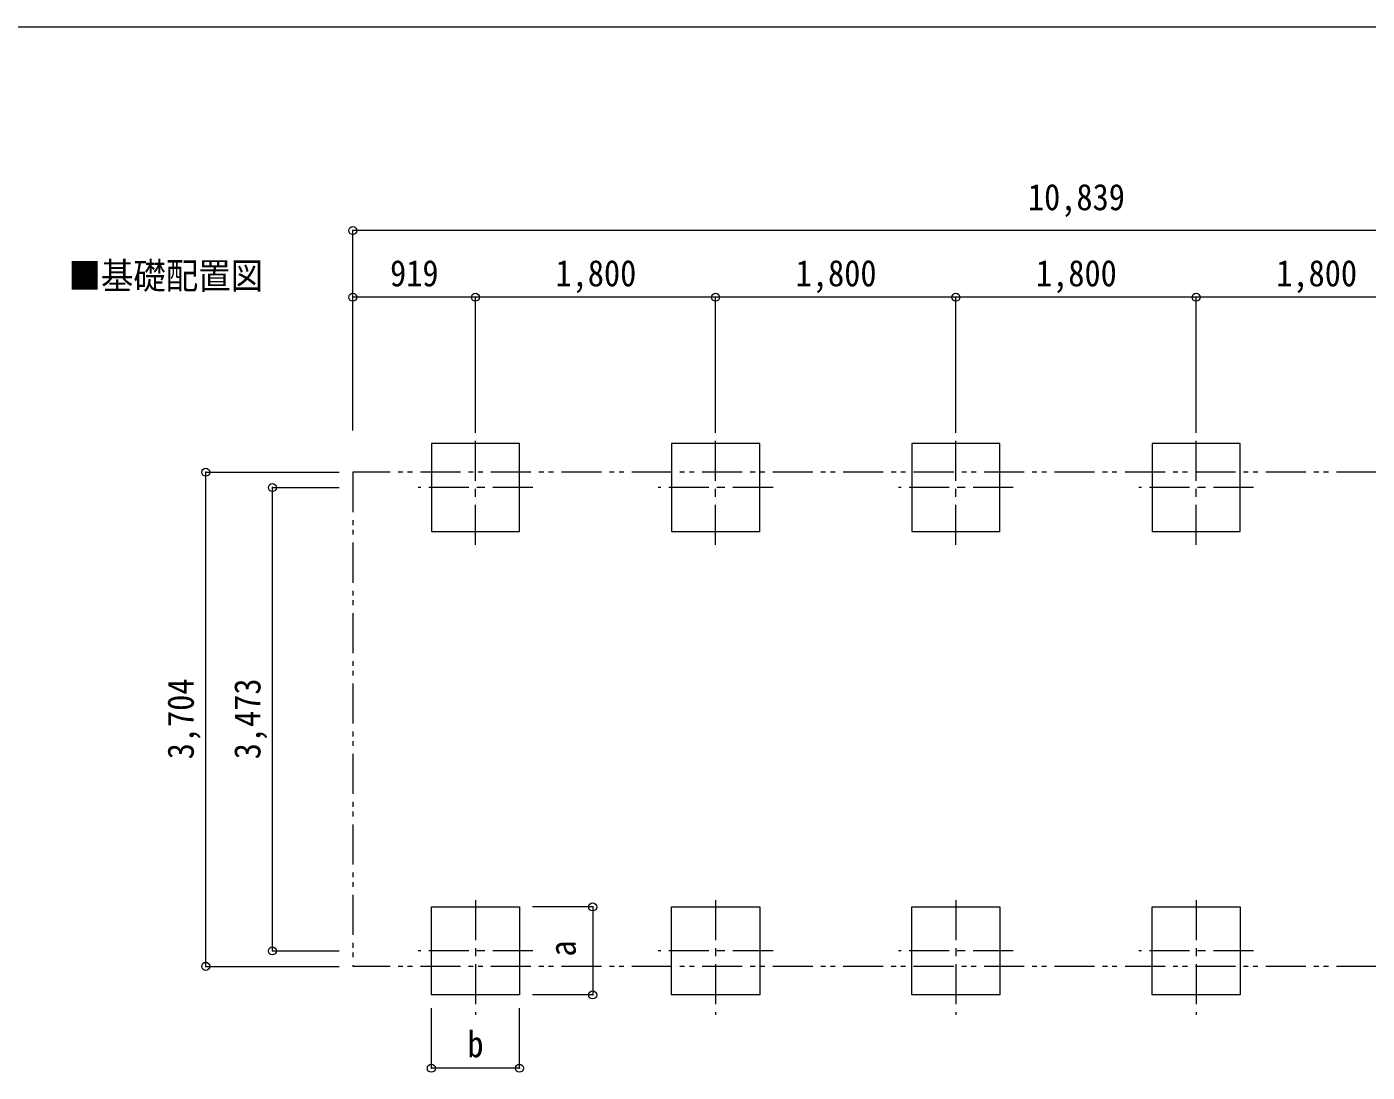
# Model space of a CAD drawing. Units: millimetres at full size, sheet at 1:60. Extents: x -16864 to 16864, y -11640 to 11640.
# Drawn here: x -3509 to 6536, y 3804 to 11640 of the extents above; entities that cross this region are included whole.
import ezdxf
from ezdxf.enums import TextEntityAlignment as Align

# ---------------------------------------------------------------- set-up
doc = ezdxf.new("R2010")
doc.units = ezdxf.units.MM
doc.header["$LTSCALE"] = 60
doc.header["$PDMODE"] = 32
doc.header["$PDSIZE"] = 60
doc.linetypes.add('CHAIN1', pattern=[8, 5, -1, 1, -1])
doc.linetypes.add('DOUBLE_CHAIN1', pattern=[8.8, 5, -1, 0.6, -0.6, 0.6, -1])
for name, color, linetype, lineweight in [('1-2', 134, 'Continuous', 9), ('1-8', 6, 'Continuous', 9), ('1-A', 4, 'CHAIN1', 9), ('F-0', 7, 'Continuous', 9)]:
    doc.layers.add(name, color=color, linetype=linetype, lineweight=lineweight)
doc.layers.add('1-7', color=7, linetype='Continuous')
doc.styles.add('ＭＳ ゴシック', font='')
doc.styles.get('ＭＳ ゴシック').set_extended_font_data('MS Gothic')

msp = doc.modelspace()

# ---------------------------------------------------------------- linework, layer by layer
at = {"layer": '1-2', "color": 6}
for p, q in [((9772.62, 10112.55), (-1066.3, 10112.55)), ((-147.78, 9612.55), (-1066.3, 9612.55)), ((1652.7, 9612.55), (-147.78, 9612.55)), ((3453.17, 9612.55), (1652.7, 9612.55)), ((5253.65, 9612.55), (3453.17, 9612.55)), ((7054.13, 9612.55), (5253.65, 9612.55))]:
    msp.add_line(p, q, dxfattribs=at)
at = {"layer": '1-8'}
for p, q in [((-1066.3, 8614.55), (-1066.3, 10112.55)), ((-147.78, 8614.55), (-147.78, 9612.55)), ((1652.7, 8614.55), (1652.7, 9612.55)), ((3453.17, 8614.55), (3453.17, 9612.55)), ((5253.65, 8614.55), (5253.65, 9612.55)), ((-2168.28, 8301.05), (-1168.64, 8301.05)), ((-2168.28, 4597.05), (-2168.28, 8301.05)), ((-1668.64, 8185.55), (-1168.64, 8185.55)), ((-1668.64, 4712.55), (-1668.64, 8185.55)), ((731.4, 5042.55), (281.4, 5042.55)), ((731.4, 5042.55), (731.4, 4382.55)), ((-1668.64, 4712.55), (-1168.64, 4712.55)), ((-2168.28, 4597.05), (-1168.64, 4597.05)), ((731.4, 4382.55), (281.4, 4382.55)), ((-477.64, 3833.55), (-477.64, 4283.55)), ((182.4, 3833.55), (182.4, 4283.55)), ((182.4, 3833.55), (-477.64, 3833.55))]:
    msp.add_line(p, q, dxfattribs=at)
for p in [(-1066.3, 10112.55), (-1066.3, 9612.55), (-147.78, 9612.55), (1652.7, 9612.55), (3453.17, 9612.55), (5253.65, 9612.55), (-2168.28, 8301.05), (-1668.64, 8185.55), (731.4, 5042.55), (-1668.64, 4712.55), (-2168.28, 4597.05), (731.4, 4382.55), (-477.64, 3833.55), (182.4, 3833.55)]:
    msp.add_point(p, dxfattribs=at)
at = {"layer": '1-A'}
for p, q in [((-147.64, 7755.55), (-147.64, 8615.55)), ((1652.83, 7755.55), (1652.83, 8615.55)), ((3453.31, 7755.55), (3453.31, 8615.55)), ((5253.79, 7755.55), (5253.79, 8615.55)), ((282.4, 8185.55), (-577.64, 8185.55)), ((2082.88, 8185.55), (1222.83, 8185.55)), ((3883.36, 8185.55), (3023.31, 8185.55)), ((5683.84, 8185.55), (4823.79, 8185.55)), ((-147.64, 5092.55), (-147.64, 4232.55)), ((1652.83, 5092.55), (1652.83, 4232.55)), ((3453.31, 5092.55), (3453.31, 4232.55)), ((5253.79, 5092.55), (5253.79, 4232.55)), ((282.4, 4712.55), (-577.64, 4712.55)), ((2082.88, 4712.55), (1222.83, 4712.55)), ((3883.36, 4712.55), (3023.31, 4712.55)), ((5683.84, 4712.55), (4823.79, 4712.55))]:
    msp.add_line(p, q, dxfattribs=at)
at = {"layer": '1-A', "linetype": 'Continuous'}
for points in [[(-477.64, 7855.55), (182.4, 7855.55), (182.4, 8515.55), (-477.64, 8515.55)], [(1322.83, 7855.55), (1982.88, 7855.55), (1982.88, 8515.55), (1322.83, 8515.55)], [(3123.31, 7855.55), (3783.36, 7855.55), (3783.36, 8515.55), (3123.31, 8515.55)], [(4923.79, 7855.55), (5583.84, 7855.55), (5583.84, 8515.55), (4923.79, 8515.55)], [(-477.64, 5042.55), (182.4, 5042.55), (182.4, 4382.55), (-477.64, 4382.55)], [(1322.83, 5042.55), (1982.88, 5042.55), (1982.88, 4382.55), (1322.83, 4382.55)], [(3123.31, 5042.55), (3783.36, 5042.55), (3783.36, 4382.55), (3123.31, 4382.55)], [(4923.79, 5042.55), (5583.84, 5042.55), (5583.84, 4382.55), (4923.79, 4382.55)]]:
    msp.add_lwpolyline(points, close=True, dxfattribs=at)
at = {"layer": '1-A', "color": 7, "linetype": 'DOUBLE_CHAIN1'}
for points in [[(9772.62, 8301.05), (9772.62, 4597.05), (-1066.18, 4597.05)], [(9772.62, 8301.05), (-1066.18, 8301.05), (-1066.18, 4597.05)]]:
    msp.add_lwpolyline(points, dxfattribs=at)
at = {"layer": 'F-0', "color": 5, "lineweight": 5}
msp.add_line((-16864.12, 11640), (16015.88, 11640), dxfattribs=at)

# ---------------------------------------------------------------- texts
at = {"layer": '1-7', "style": 'ＭＳ ゴシック', "width": 0.9}
msp.add_text('■基礎配置図', height=197.9, dxfattribs=at).set_placement((-3196.29, 9615.52), align=Align.BOTTOM_LEFT)
at = {"layer": '1-8', "color": 7, "style": 'ＭＳ ゴシック', "width": 0.9}
for s, p in [('10,839', (3993.16, 10205.55)), ('919', (-787.04, 9634.89)), ('1,800', (452.46, 9634.89)), ('1,800', (2252.94, 9634.89)), ('1,800', (4053.41, 9634.89)), ('1,800', (5853.89, 9634.89)), ('b', (-207.62, 3856.72))]:
    msp.add_text(s, height=197.9, dxfattribs=at).set_placement(p, align=Align.BOTTOM_LEFT)
for s, p in [('3,704', (-2198.28, 6149.05)), ('3,473', (-1698.64, 6149.05)), ('a', (663.9, 4670.1))]:
    msp.add_text(s, height=197.9, rotation=90, dxfattribs=at).set_placement(p, align=Align.BOTTOM_LEFT)

doc.saveas('drawing.dxf')
